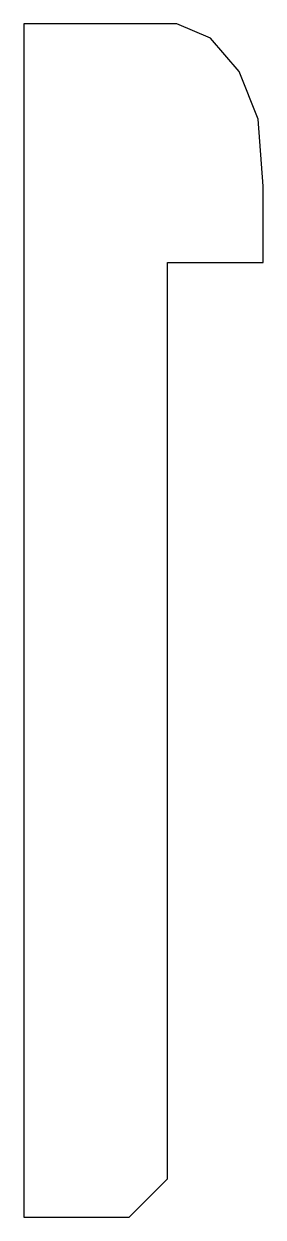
# Model space of a CAD drawing. Header units: metres. Extents: x 0 to 2.5, y -10 to 2.5.
import ezdxf

# ---------------------------------------------------------------- set-up
doc = ezdxf.new("R2010")
doc.units = ezdxf.units.M
doc.layers.add('CUT', color=7, linetype='Continuous')

msp = doc.modelspace()

# ---------------------------------------------------------------- linework, layer by layer
at = {"layer": 'CUT', "color": 7}
msp.add_lwpolyline([(0, -10), (1.1, -10), (1.5, -9.6), (1.5, 0), (2.5, 0), (2.5, 0.8), (2.45, 1.5), (2.25, 2), (1.95, 2.35), (1.6, 2.5), (0, 2.5)], close=True, dxfattribs=at)

doc.saveas('drawing.dxf')
